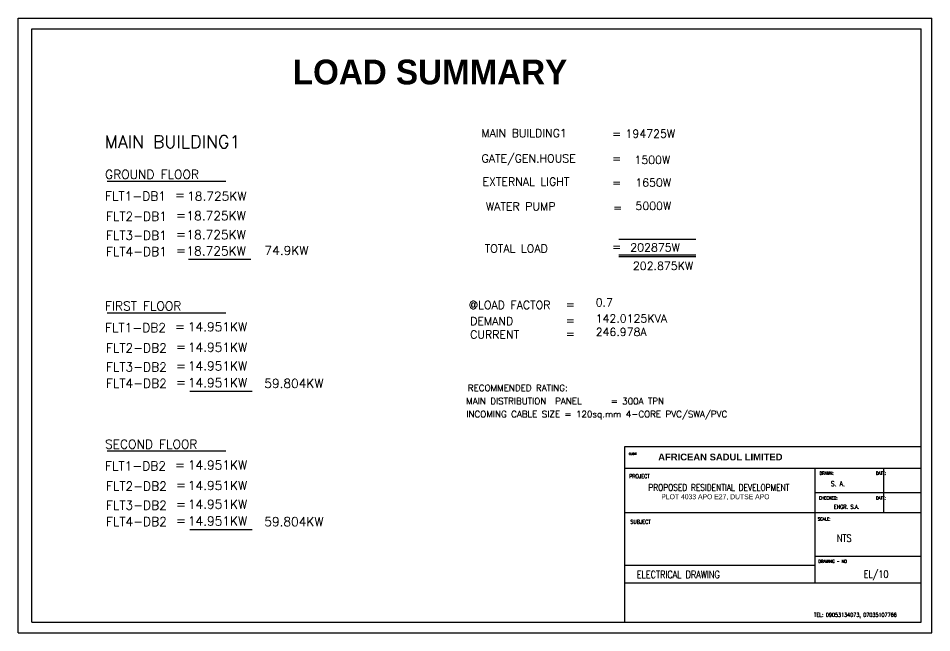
# Model space of a CAD drawing. Header units: inches. Extents: x 23 to 2032867, y 13 to 664695.
# Drawn here: x 580052 to 620581, y 298790 to 326072 of the extents above; entities that cross this region are included whole.
import ezdxf

# ---------------------------------------------------------------- set-up
doc = ezdxf.new("R2010")
doc.units = ezdxf.units.IN
doc.header["$MEASUREMENT"] = 0
for name, color, linetype in [('Annotation - Text', 7, 'Continuous'), ('E-inst.', 3, 'Continuous'), ('GFROM', 7, 'Continuous'), ('LIAB', 8, 'Continuous'), ('Plotlyr150', 8, 'Continuous'), ('PLOTYR', 15, 'Continuous')]:
    doc.layers.add(name, color=color, linetype=linetype)
doc.layers.add('wall', color=7, linetype='Continuous', lineweight=30)
doc.styles.add('GENERATED_STYLE_3', font='arialbd.ttf')
doc.styles.add('ROMANC', font='romanc.shx', dxfattribs={"height": 200})
doc.styles.add('SIMPLEX8', font='simplexd.shx', dxfattribs={"width": 0.8})
doc.styles.get("Standard").update_dxf_attribs({"font": 'arial.ttf'})

msp = doc.modelspace()

# ---------------------------------------------------------------- linework, layer by layer
at = {"color": 7}
for p, q in [((606694.175, 316266.429, 0.191), (610108.306, 316266.429, 0.191)), ((606694.175, 315560.973, 0.191), (610108.306, 315560.973, 0.191)), ((606694.175, 315488.987, 0.191), (610108.306, 315488.987, 0.191))]:
    msp.add_line(p, q, dxfattribs=at)
at = {"layer": 'E-inst.'}
for p, q in [((583991.863, 318841.649), (589258.497, 318841.649)), ((587611.189, 315376.334), (590376.708, 315376.334)), ((583991.863, 312999.996), (589258.497, 312999.996)), ((587670.899, 309509.904), (590436.418, 309509.904)), ((583991.863, 306861.996), (589258.497, 306861.996)), ((587670.899, 303371.904), (590436.418, 303371.904))]:
    msp.add_line(p, q, dxfattribs=at)
at = {"layer": 'LIAB', "color": 7, "linetype": 'Continuous', "ltscale": 256.031999}
for p, q in [((580652.248, 325596.407), (620105.477, 325596.407)), ((580652.248, 299265.377), (580652.248, 325596.407)), ((620105.477, 299265.377), (620105.477, 325596.407)), ((620105.477, 307043.607), (606943.655, 307043.607)), ((606943.655, 307043.607), (606943.655, 299265.377)), ((606943.655, 306090.253), (620105.477, 306090.253)), ((615397.67, 306090.253), (615397.67, 300996.527)), ((618434.851, 306096.432), (618434.851, 304112.178)), ((620105.477, 304996.681), (615397.67, 304996.681)), ((620105.477, 304112.178), (606943.655, 304112.178)), ((615397.67, 302183.452), (620090.995, 302183.452)), ((606943.655, 301787.877), (615397.67, 301787.877)), ((620105.477, 300996.527), (606943.655, 300996.527)), ((580652.248, 299265.377), (620105.477, 299265.377))]:
    msp.add_line(p, q, dxfattribs=at)
at = {"layer": 'PLOTYR', "color": 1, "linetype": 'Continuous', "ltscale": 250}
for p, q in [((580051.802, 326071.696), (620580.766, 326071.696)), ((580051.802, 298790.087), (580051.802, 326071.696)), ((620580.766, 298790.087), (620580.766, 326071.696)), ((580051.802, 298790.087), (620580.766, 298790.087))]:
    msp.add_line(p, q, dxfattribs=at)

# ---------------------------------------------------------------- texts
at = {"color": 7, "insert": (592233.381, 324235.682), "char_height": 1100, "width": 80112.34, "attachment_point": 1}
msp.add_mtext('{\\fCityBlueprint|b1|i0|c2|p2;LOAD SUMMARY}', dxfattribs=at)
at = {"layer": 'Annotation - Text', "linetype": 'Continuous', "lineweight": 20, "insert": (611172.941, 306742.278), "char_height": 300, "width": 7891.24482, "attachment_point": 2, "line_spacing_factor": 0.992596, "style": 'GENERATED_STYLE_3'}
msp.add_mtext('\\pi59.673;AFRICEAN SADUL LIMITED', dxfattribs=at)
at = {"layer": 'Annotation - Text', "color": 0, "linetype": 'Continuous', "lineweight": 20, "insert": (610917.687, 304938.782), "char_height": 220.29504, "width": 6419.9254, "attachment_point": 2, "line_spacing_factor": 0.992596, "style": 'GENERATED_STYLE_3'}
msp.add_mtext('\\pi43.81889; {\\fTechnicLite|b0|i0|c2|p2;PLOT 4033 APO E27, DUTSE APO }', dxfattribs=at)
at = {"layer": 'GFROM', "color": 7, "linetype": 'Continuous', "ltscale": 204.216, "style": 'SIMPLEX8', "width": 0.8}
msp.add_text('PROPOSED RESIDENTIAL DEVELOPMENT', height=301.23038, dxfattribs=at).set_placement((608007.905, 305088.105, -5724.903))
at = {"layer": 'Plotlyr150', "color": 7, "linetype": 'Continuous', "ltscale": 251.249999, "style": 'SIMPLEX8', "width": 0.8}
for s, height, p in [('CLIENT', 87.5604, (607148.128, 306687.943)), ('PROJECT', 175.1207, (607158.724, 305650.854)), ('DRAWN:                      DATE:', 140.09657, (615606.588, 305804.142)), ('CHECKED:                    DATE:', 140.09657, (615578.303, 304705.356)), ('SUBJECT', 175.1207, (607212.587, 303627.019)), ('SCALE:', 140.0966, (615527.305, 303770.463)), ('DRAWING - NO', 140.09657, (615551.731, 301888.848))]:
    msp.add_text(s, height=height, dxfattribs=at).set_placement(p)
at = {"layer": 'Plotlyr150', "color": 7, "linetype": 'Continuous', "ltscale": 306.324012, "style": 'SIMPLEX8', "width": 0.8}
for s, height, p in [('S. A.', 221.3121, (616101.77, 305294.922)), ('ENGR. S.A.', 177.0497, (616238.248, 304293.27)), ('NTS', 327.8698, (616367.848, 302828.842)), ('ELECTRICAL DRAWING', 327.86981, (607492.134, 301207.853)), ('EL/10', 327.8698, (617561.353, 301226.575, 11511.11)), ('TEL: 09053134073, 07035107766', 177.04969, (615358.709, 299495.6))]:
    msp.add_text(s, height=height, dxfattribs=at).set_placement(p)
at = {"layer": 'wall', "color": 7, "style": 'ROMANC'}
for s, height, p in [('MAIN BUILDING1', 356.91061, (600595.763, 320791.61, 0.191)), ('194725W', 356.9106, (606994.728, 320769.267, 0.057)), ('MAIN BUILDING1', 566.52477, (583886.592, 320305.917)), ('=', 356.911, (606404.393, 320762.403, 0.191)), ('GATE/GEN.HOUSE', 356.91061, (600609.122, 319671.731, -5.979)), ('=', 356.911, (606400.057, 319672.536, -5.979)), ('1500W', 356.9106, (607388.795, 319604.668, -5.979)), ('GROUND FLOOR', 396.56734, (583904.031, 318940.714)), ('EXTERNAL LIGHT', 356.91061, (600648.206, 318637.927, -5.979)), ('=', 356.911, (606399.48, 318596.814, -5.979)), ('1650W', 356.9106, (607426.736, 318598.495, -5.979)), ('FLT1-DB1', 396.5673, (583904.031, 317976.639)), ('=', 396.567, (587010.416, 318028.182)), ('18.725KW', 396.5673, (587544.852, 317974.506)), ('WATER PUMP', 356.9106, (600801.048, 317540.109, -5.979)), ('5000W', 356.9106, (607434.35, 317561.164, -5.979)), ('FLT2-DB1', 396.5673, (583941.584, 317080.603)), ('=', 396.567, (587047.969, 317132.145)), ('18.725KW', 396.5673, (587513.852, 317103.506)), ('=', 356.911, (606444.379, 317487.303, -5.979)), ('FLT3-DB1', 396.5673, (583941.584, 316230.916)), ('18.725KW', 396.5673, (587513.852, 316263.006)), ('=', 396.567, (587047.969, 316282.459)), ('FLT4-DB1', 396.5673, (583941.584, 315515.603)), ('=', 396.567, (587047.969, 315567.145)), ('18.725KW', 396.5673, (587513.852, 315538.506)), (' 74.9KW', 396.5673, (590702.986, 315561.958)), ('TOTAL LOAD         ', 356.91061, (600747.068, 315666.13, 0.191)), ('=', 356.911, (606404.393, 315749.852, 0.191)), ('202875W', 356.9106, (607205.526, 315716.678, 0.191)), ('202.875KW', 356.9106, (607321.382, 314899.73, 0.191)), ('FIRST FLOOR', 396.56734, (583904.031, 313099.061)), ('@LOAD FACTOR', 356.91061, (600038.796, 313162.754, 0.191)), (' =', 356.9106, (604105.685, 313193.652, 0.191)), ('0.7', 356.9106, (605669.473, 313276.851, 0.191)), ('142.0125KVA', 356.91061, (605669.473, 312562.955, 0.191)), ('FLT1-DB2', 396.5673, (583904.031, 312134.986)), ('14.951KW', 396.5673, (587576.094, 312173.506)), ('DEMAND', 356.9106, (600100.661, 312448.859, 0.191)), (' =', 356.9106, (604105.685, 312479.757, 0.191)), ('=', 396.567, (587010.416, 312186.529)), ('CURRENT', 356.9106, (600100.661, 311850.789, 0.191)), (' =', 356.9106, (604105.685, 311881.687, 0.191)), ('246.978A', 356.9106, (605669.473, 311964.885, 0.191)), ('FLT2-DB2', 396.5673, (583941.584, 311238.95)), ('=', 396.567, (587047.969, 311290.492)), ('14.951KW', 396.5673, (587576.094, 311266.506)), ('FLT3-DB2', 396.5673, (583941.584, 310389.263)), ('=', 396.567, (587047.969, 310440.806)), ('14.951KW', 396.5673, (587576.094, 310436.506)), ('FLT4-DB2', 396.5673, (583941.584, 309664.45)), ('14.951KW', 396.5673, (587576.094, 309692.006)), (' 59.804KW', 396.5673, (590695.334, 309659.613)), ('=', 396.567, (587047.969, 309715.992)), ('RECOMMENDED RATING:', 283.26239, (599999.162, 309517.868, 0.057)), ('MAIN DISTRIBUTION  PANEL    = 300A TPN', 283.26239, (599924.126, 308931.031, 0.057)), ('INCOMING CABLE SIZE = 120sq.mm 4-CORE PVC/SWA/PVC', 283.26239, (599929.085, 308354.568, 0.057)), ('SECOND FLOOR', 396.56734, (583904.031, 306961.061)), ('14.951KW', 396.5673, (587576.094, 306035.506)), ('FLT1-DB2', 396.5673, (583904.031, 305996.986)), ('=', 396.567, (587010.416, 306048.529)), ('FLT2-DB2', 396.5673, (583941.584, 305100.95)), ('=', 396.567, (587047.969, 305152.492)), ('14.951KW', 396.5673, (587576.094, 305128.506)), ('FLT3-DB2', 396.5673, (583941.584, 304251.263)), ('=', 396.567, (587047.969, 304302.806)), ('14.951KW', 396.5673, (587576.094, 304298.506)), ('FLT4-DB2', 396.5673, (583941.584, 303526.45)), ('=', 396.567, (587047.969, 303577.992)), ('14.951KW', 396.5673, (587576.094, 303554.006)), (' 59.804KW', 396.5673, (590695.334, 303521.613))]:
    msp.add_text(s, height=height, dxfattribs=at).set_placement(p)

doc.saveas('drawing.dxf')
